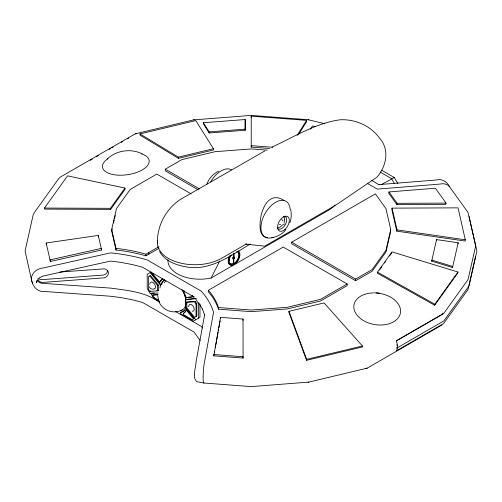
<?xml version="1.0" encoding="UTF-8"?>
<svg xmlns="http://www.w3.org/2000/svg" width="502" height="502" viewBox="0 0 502 502"><rect width="100%" height="100%" fill="white"/><g stroke="black" fill="none" stroke-linecap="round" stroke-linejoin="round"><path stroke-width="0.75" d="M379.167 184.912L371.844 180.375M251.207 117.606L251.245 116.15L306.59 120.355L306.553 121.817L298.746 134.247M269.662 148.498L251.207 147.092L251.245 145.636L272.774 147.268M36.847 280.549L36.684 282.657L36.947 280.976M288.976 311.328L288.882 312.294L306.553 360.31L362.331 346.976L362.425 346.003L324.079 302.932L288.976 311.328L306.647 359.344L306.553 360.31M229.652 259.634L229.345 259.791M149.747 275.931L157.584 285.494L157.584 290.871L149.747 291.386L148.372 289.014L148.372 276.721L150.487 275.504L158.325 285.067L158.325 290.445L157.584 290.871M160.025 287.96L160.383 285.061L150.161 272.58M195.711 319.799L185.489 307.324L185.935 303.697L185.489 299.556L195.554 298.602M243.024 319.052L243.068 358.058L213.821 355.836L220.522 317.346L243.024 319.052L243.068 320.383M213.821 355.836L214.097 354.318M214.373 352.799L214.649 351.287M215.333 347.491L215.609 345.978M215.885 344.46L216.575 340.67M216.845 339.151L218.088 332.324M218.364 330.805L218.64 329.293M218.916 327.775L219.6 323.985M219.876 322.466L220.152 320.947M388.968 191.94L388.73 193.195L396.887 204.571L445.82 204.37L446.065 203.115L435.378 188.212L388.968 191.94L397.132 203.31L396.887 204.571M377.473 272.159L377.259 273.144L434.65 305.222L457.755 273.019L457.968 272.028L392.012 251.891L377.473 272.159L434.864 304.237L434.65 305.222M392.068 208.129L391.798 209.378L396.762 231.127L465.047 241.06L465.31 239.812L458.025 207.859L392.068 208.129L397.032 229.878L396.762 231.127M431.664 261.153L431.902 260.099L452.766 266.474L452.534 267.522L431.664 261.153L436.571 239.605L458.175 242.748L457.943 243.796M436.338 240.653L436.571 239.605M112.203 228.893L111.695 231.127L116.006 250.034A110.252 63.654 0 0 1 145.944 255.838L158.971 248.314M113.565 222.938L114.243 219.958M114.581 218.47L115.259 215.49M452.534 267.522L458.175 242.748M475.501 256.729L468.027 289.51L443.586 323.57L396.31 350.867A12.167 7.028 60 0 0 396.31 340.933L443.586 313.637L468.027 279.57L475.676 246.03L468.027 212.49L449.541 186.731C447.382 181.812 441.34 178.317 436.633 179.967L379.142 184.585M469.113 285.481L476.9 251L469.113 216.519M289.836 222.794C291.562 218.558 291.499 213.934 290.702 209.503M206.862 184.178C208.888 178.599 213.13 173.692 218.583 171.251M149.257 284.226L149.489 283.718M159.667 282.281L160.42 280.618L162.868 278.541L159.667 282.281L152.533 273.571L153.104 273.239M160.383 285.061L160.954 284.728L162.246 281.86L164.317 279.947M186.154 309.91L185.363 311.654L183.468 313.411L183.468 314.585L192.21 319.63L194.073 318.55L186.725 309.577L186.154 309.91L193.508 318.883M187.993 306.59L188.225 306.082M186.198 310.744L186.725 309.577M229.238 259.772L229.376 260.35M168.001 259.747A31.971 18.461 0 0 0 211.147 278.02L219.663 261.059M297.14 135.408L306.59 120.355M310.387 129.284L312.457 125.989L315.469 126.705M44.458 208.06L67.563 175.857L124.954 188.055L125.155 189.11L110.616 209.378L44.659 209.108L44.458 208.06L110.415 208.324L124.954 188.055M379.531 269.976L381.802 266.813M384.532 263.01L385.442 261.743M389.527 256.045L391.798 252.876M434.864 304.237L457.968 272.028M442.858 313.185L441.948 314.459L396.285 340.82M468.824 286.171L443.881 320.891L396.775 348.137M285.814 229.759C282.337 234.032 277.204 236.888 271.783 237.728M185.458 311.761L183.468 313.411M107.183 159.008C116.32 150.318 130.884 148.209 142.148 153.838M229.364 260.268L229.565 259.59M38.823 278.215L42.457 276.213L110.616 261.046L121.07 262.402L132.547 264.629L142.442 267.19L194.312 297.134M136.638 133.507L135.214 133.852L60.472 177.005L58.828 178.43L34.393 212.49L33.207 214.705L25.1 251L31.846 281.308C33.176 287.238 38.296 292.365 44.709 291.493L110.358 296.218L121.07 297.611L132.547 299.832L142.442 302.392L194.111 332.136L200.172 340.525M90.216 160.307L92.242 159.14M96.296 156.8L98.317 155.633M109.129 149.389L110.478 148.611M111.827 147.833L113.176 147.048M121.283 142.373L122.632 141.589M127.364 138.859L128.713 138.081M198.265 189.875L165.283 170.831L165.283 169.187L181.824 159.636L215.101 151.679L251.207 148.937L267.34 150.161M191.149 193.897L156.819 174.075L130.231 189.423L116.451 208.637L111.695 229.483L116.006 248.39A110.252 63.654 0 0 1 145.944 254.194L158.971 246.67M151.14 272.015L147.211 274.28L147.211 288.399L150.161 293.501L158.193 292.973M157.584 285.494L158.325 285.067M149.747 291.386L150.487 290.959M159.04 300.478L153.662 297.372L152.363 295.126L158.08 294.461M150.725 293.168L153.675 298.276L154.415 297.843M250.266 244.072C230.675 255.587 209.899 271.595 185.633 266.782C175.65 264.968 164.763 260.889 159.598 251.515M229.282 260.256L229.539 260.105M184.14 290.821L183.569 291.154L186.204 297.598L193.91 296.801M211.147 278.02L328.935 210.012A29.103 16.804 0 0 0 335.035 204.854M381.533 184.479L394.29 177.501L397.772 183.381M186.204 297.598L186.775 297.272M186.763 302.317L187.503 301.89L195.391 301.369L196.79 303.804L196.79 316.128L194.65 317.364L186.763 307.745L186.763 302.317L194.65 301.796L195.391 301.369M208.412 290.256L283.228 247.059L347.177 283.981L347.177 285.625L320.596 300.974L287.32 308.931L251.207 311.673L218.464 309.188A110.252 63.654 0 0 0 208.412 291.9L208.412 290.256A110.252 63.654 0 0 1 218.464 307.538L218.464 309.188M291.693 242.171L375.37 193.86L385.969 208.637L390.725 229.483L385.969 250.329L372.183 269.543L355.642 279.093L291.693 242.171L291.693 243.815L355.642 280.737L372.183 271.187L385.969 251.973L390.725 231.127L390.38 229.64M185.489 299.556L196.282 298.552M185.489 307.324L186.06 306.992L184.761 309.866L182.697 311.78L180.638 312.413L180.638 313.838L193.339 321.173L199.972 317.339L199.972 304.011M180.638 312.413L183.437 311.353A18.379 10.611 60 0 0 185.056 310.01M196.05 316.555L196.05 304.231L196.79 303.804M347.177 283.981L320.596 299.33L287.32 307.287L251.207 310.029L218.464 307.538M365.782 368.493L367.207 368.148L441.948 324.995M264.912 150.882L181.027 199.062C166.244 208.38 156.913 225.618 157.446 243.112M272.002 147.105C294.009 137.002 315.589 123.134 339.904 119.809C355.259 118.874 371.135 125.952 379.939 138.677A37.443 29.323 -32.9 0 1 377.096 177.093L335.819 205.117L264.717 246.168L245.986 244.179L221.363 258.398A37.443 21.617 0 0 1 178.881 262.659A37.443 21.617 0 0 1 157.622 240.998M229.163 260.287L229.47 259.804M182.527 309.778C174.194 314.628 162.535 310.757 159.034 301.746M153.957 288.995C152.175 289.66 150.054 288.619 149.358 286.874M284.157 224.507L283.021 224.783M193.621 119.884L251.207 115.397L308.14 119.721L324.863 123.718M198.635 302.681L202.469 309.276L202.331 308.975L204.665 314.98L204.684 314.346L196.062 361.829C196.006 367.558 191.827 377.554 196.771 381.652L203.906 383.007L251.207 386.603L308.799 382.116M135.214 133.852L194.274 119.721M139.995 133.921L195.774 120.587L213.444 148.724L213.538 149.954L178.436 158.35L140.083 135.151L139.995 133.921L178.342 157.12L213.444 148.724M306.647 359.344L362.425 346.003M308.14 382.279L367.207 368.148M50.382 261.473L101.611 249.996L101.253 248.402L50.024 259.879L50.382 261.473L46.178 242.993L98.292 235.413L101.611 249.996M203.379 122.72L245.183 119.539L245.208 130.231L209.158 132.974L203.404 123.812L203.379 122.72L209.127 131.882L209.158 132.974M209.127 131.882L245.183 129.139L245.183 119.539M59.97 272.04L104.234 268.84A5.698 4.612 -12.8 0 1 108.426 273.019A5.698 4.612 -12.8 0 1 104.234 277.832L42.086 282.469A5.591 4.524 -12.8 0 1 37.983 278.372M156.9 290.539L158.325 290.445M151.46 293.124L154.378 292.93M152.363 295.126L157.509 294.793M188.2 297.178L191.77 296.939M248.509 244.279L249.657 244.273M397.132 203.31L446.065 203.115M374.178 292.779L379.456 293.13M213.777 354.506L243.024 356.727L243.068 358.058M397.032 229.878L465.31 239.812M280.624 224.777L279.382 224.476M245.829 243.872L246.984 244.104M308.14 119.721L308.799 119.884M381.853 170.303L394.465 177.67M380.165 172.06L391.598 178.662L394.252 183.261M367.269 183.343L377.259 189.11L439.808 184.09A12.167 9.18 -35.7 0 1 449.541 186.731M165.283 169.187L199.614 189.009M233.65 253.115L233.876 256.629A1.268 0.734 -60 0 0 232.978 258.185A1.268 0.734 -60 0 0 233.876 258.706L233.65 263.312A7.072 4.079 -60 0 1 230.117 263.657M233.65 256.497A1.268 0.734 -60 0 0 232.752 258.053A1.268 0.734 -60 0 0 233.65 258.574L233.876 258.706M153.675 298.276L159.692 301.746M159.398 302.191C145.442 291.938 127.728 290.482 111.118 288.148L41.835 283.253A6.564 5.315 -12.8 0 1 37.236 279.815M175.593 311.547L201.246 326.356L202.582 328.051M283.975 200.411C266.913 189.411 259.088 214.254 260.13 227.199A20.714 11.96 -60 0 0 267.453 237.615M281.71 219.556L282.927 220.792M150.725 272.253L160.954 284.728M195.711 298.885L198.66 303.986L198.66 318.099M192.166 295.101L193.339 297.128M194.65 301.796L196.05 304.231M182.697 290.558L184.761 294.856L186.06 299.223M284.126 222.863L284.264 223.227M158.45 299.776L157.684 295.433M98.292 235.413L98.643 237M46.178 242.993L46.529 244.587M110.415 208.324L110.616 209.378M178.342 157.12L178.436 158.35M220.522 317.346L220.566 318.676M245.183 129.139L245.208 130.231M355.642 279.093L355.642 280.737M251.245 116.15L251.207 147.092M233.876 253.246L233.876 256.629M233.65 258.574L233.65 263.312M148.787 252.55L148.787 254.194M145.944 254.194L145.944 255.838M116.006 248.39L116.006 250.034M396.894 344.73A4.512 2.604 60 0 1 397.101 345.583M397.101 347.127A4.512 2.604 60 0 1 396.894 347.742M376.299 292.967A23.575 15.8 9.7 0 1 398.331 317.741A23.575 15.8 9.7 0 1 358.56 316.856A23.575 15.8 9.7 0 1 373.256 292.898M32.68 283.072A12.167 9.852 -12.8 0 1 43.498 267.917L110.616 252.876A126.052 72.777 0 0 1 147.249 259.973L201.246 291.147A126.052 72.777 0 0 1 213.538 312.294L204.703 360.982A12.167 1.299 -85.7 0 0 203.166 375.076A12.167 1.299 -85.7 0 0 203.906 383.007M161.694 284.301A18.379 10.611 60 0 1 164.474 279.896M164.104 282.821A16.56 9.563 60 0 1 165.967 281.089M181.774 289.422A16.56 9.563 60 0 1 180.751 310.437M141.809 153.976A23.575 10.988 -8.1 0 1 143.145 169.362A23.575 10.988 -8.1 0 1 110.358 173.868A23.575 10.988 -8.1 0 1 108.074 158.613M38.968 278.698A5.591 4.524 -12.8 0 0 41.453 279.689L103.6 275.052A5.698 4.612 -12.8 0 0 107.792 270.239M239.41 256.183A8.101 4.675 -60 0 1 238.839 258.11M237.929 260.005A8.101 4.675 -60 0 1 236.743 261.743M233.876 264.284A8.101 4.675 -60 0 1 228.686 263.462A8.101 4.675 -60 0 1 229.489 255.951M237.415 251.546A7.072 4.079 -60 0 1 238.494 257.212A7.072 4.079 -60 0 1 233.876 263.443M238.268 250.849A8.101 4.675 -60 0 1 238.268 260.205A8.101 4.675 -60 0 1 230.173 264.88A8.101 4.675 -60 0 1 230.173 255.531M236.718 251.427A7.072 4.079 -60 0 1 238.143 259.183A7.072 4.079 -60 0 1 230.581 263.926A7.072 4.079 -60 0 1 231.353 254.79M150.249 283.153A3.778 2.177 60 0 1 154.453 283.931A3.778 2.177 60 0 1 154.158 288.876M188.896 306.258A3.778 2.177 60 0 1 191.331 304.595A3.778 2.177 60 0 1 194.192 308.786A3.778 2.177 60 0 1 192.253 311.177M273.025 237.327A20.714 11.96 -60 0 1 260.984 226.151A20.714 11.96 -60 0 1 275.579 202.293A20.714 11.96 -60 0 1 290.162 209.309M210.765 181.787A20.714 11.96 -60 0 1 231.478 169.827M284.176 216.174A7.166 4.135 -60 0 1 285.224 224.777A7.166 4.135 -60 0 1 277.248 228.165M283.335 216.469A6.25 3.608 -60 0 1 284.038 222.223M282.425 225.028A6.25 3.608 -60 0 1 278.008 227.575M233.995 258.097A0.634 0.364 -60 0 0 234.196 257.124A0.634 0.364 -60 0 0 233.449 257.783A0.634 0.364 -60 0 0 233.995 258.097M234.164 258.197A0.634 0.364 -60 0 0 234.365 257.219A0.634 0.364 -60 0 0 233.618 257.884A0.634 0.364 -60 0 0 234.164 258.197M284.96 229.427A8.321 4.807 -60 0 0 287.596 216.531A8.321 4.807 -60 0 0 277.75 225.266A8.321 4.807 -60 0 0 284.96 229.427"/></g></svg>
